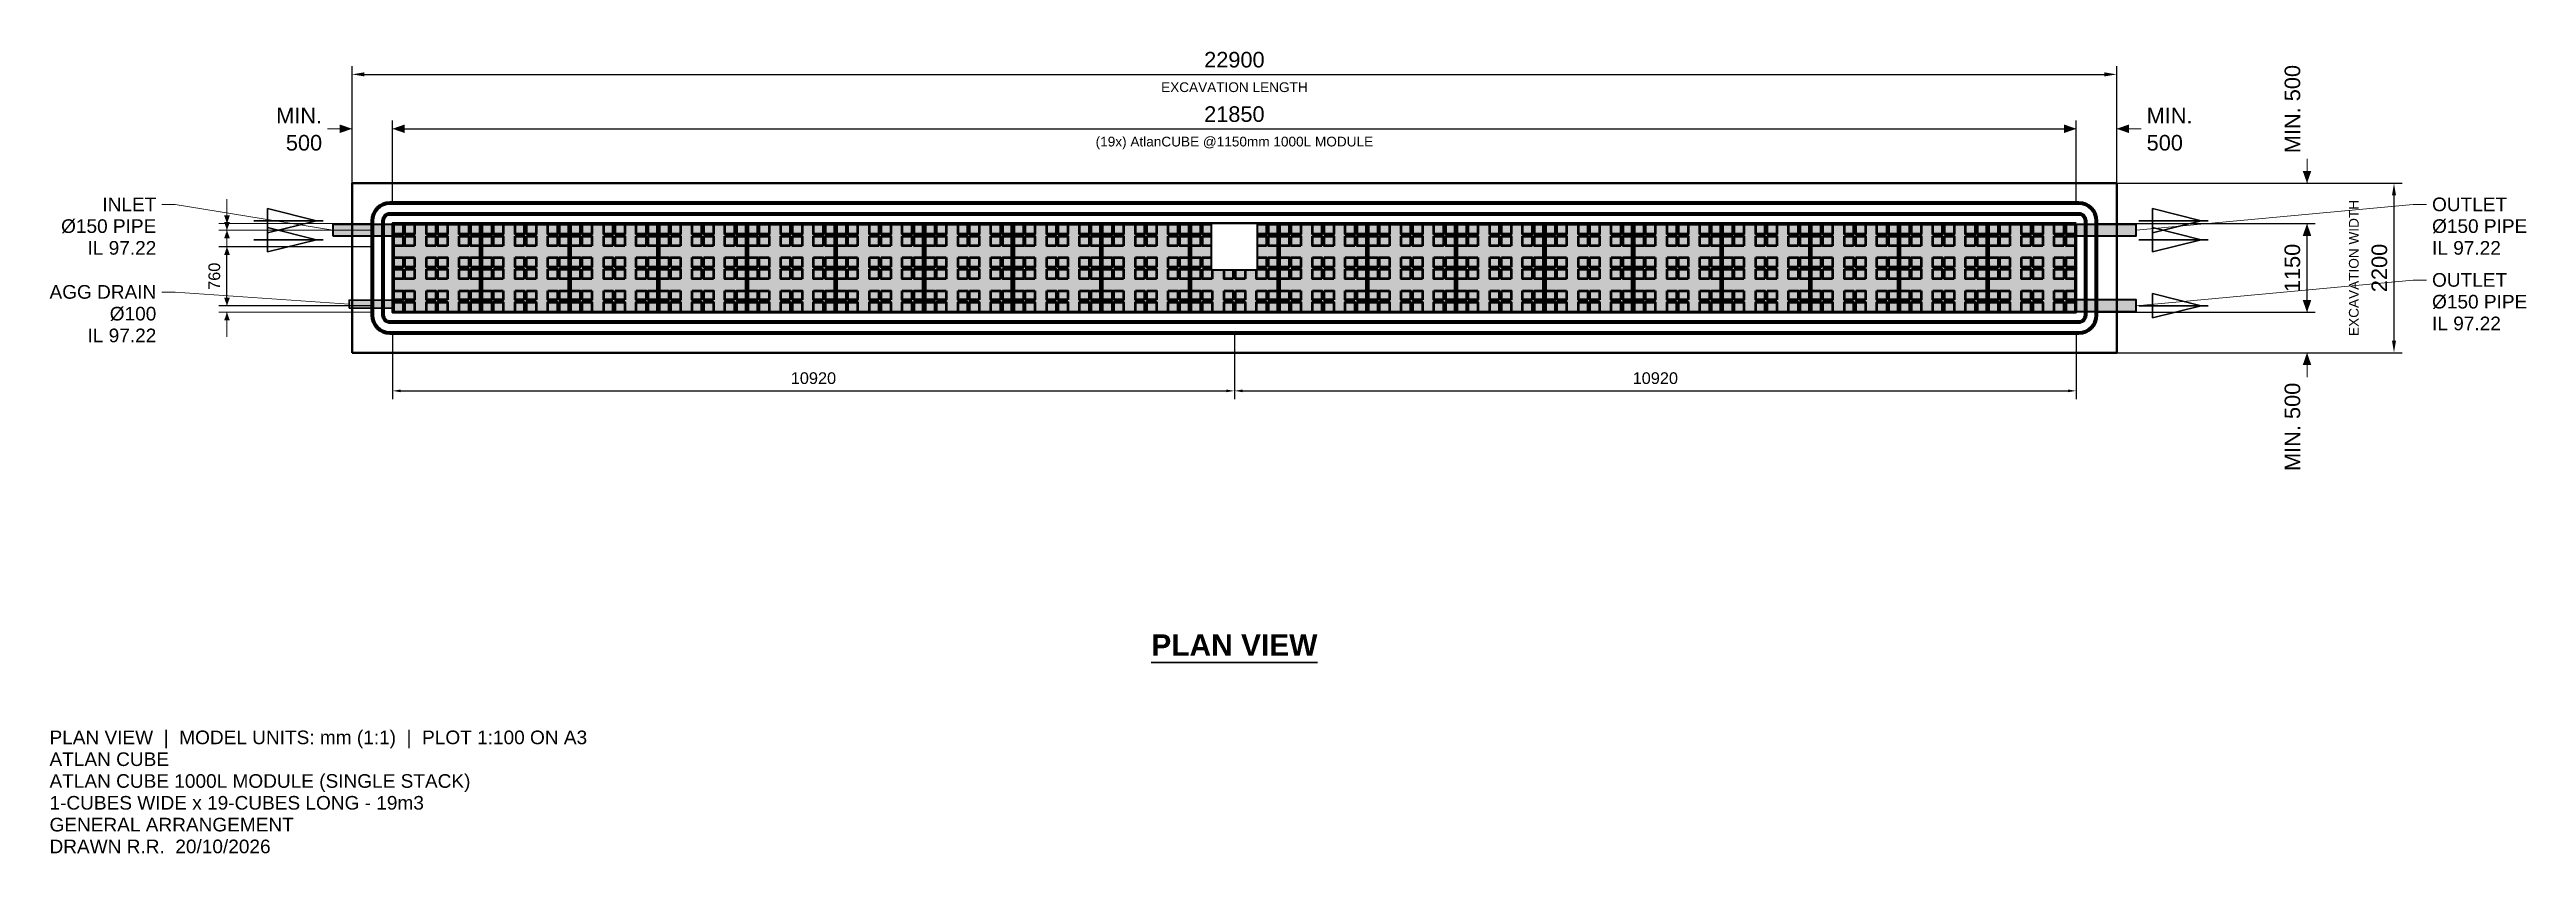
# Model space of a CAD drawing. Header units: millimetres. Extents: x -4451 to 27692, y -7018 to 3408.
import ezdxf
from ezdxf.enums import TextEntityAlignment as Align

# ---------------------------------------------------------------- set-up
doc = ezdxf.new("R2010")
doc.units = ezdxf.units.MM
for name, color, linetype in [('ANNOTATIONS', 7, 'Continuous'), ('DIMENSIONS', 7, 'Continuous'), ('EXCAVATION', 1, 'Continuous'), ('FLOW_INLET', 1, 'Continuous'), ('FLOW_OUTLET', 5, 'Continuous'), ('LEADERS', 7, 'Continuous'), ('MANHOLES', 7, 'Continuous'), ('MODULE_ART', 7, 'Continuous'), ('PIPES', 7, 'Continuous'), ('TANK', 7, 'Continuous'), ('TITLE', 7, 'Continuous')]:
    doc.layers.add(name, color=color, linetype=linetype)
doc.styles.add('ARIAL', font='arial.ttf')
doc.styles.add('ARIAL_BOLD', font='arialbd.ttf')
doc.dimstyles.get("Standard").update_dxf_attribs({"dimtxt": 2.5, "dimasz": 2.5, "dimexe": 1.25, "dimexo": 0.625, "dimtad": 1, "dimcen": 2.5, "dimazin": 3, "dimtfac": 1, "dimtmove": 0, "dimatfit": 3})

# ---------------------------------------------------------------- blocks, each defined once
blk = doc.blocks.new('atlancube_plan')
at = {"lineweight": -2}
for points in [[(1150, 1150), (0, 1150), (0, 0), (1150, 0)], [(11.4425, 5.727), (1138.5575, 5.727), (1138.5575, 1138.5575), (11.4425, 1138.5575)]]:
    blk.add_lwpolyline(points, close=True, dxfattribs=at)
for points in [[(1018.4055, 583.579), (1018.4055, 709.4465), (1138.5575, 709.4465), (1138.5575, 863.926), (1018.4055, 863.926), (1018.4055, 989.805), (1138.5575, 989.805), (1138.5575, 1012.69), (1018.4055, 1012.69), (1018.4055, 1138.5575), (989.805, 1138.5575), (989.805, 1012.69), (863.926, 1012.69), (863.926, 1138.5575), (715.1735, 1138.5575), (715.1735, 1012.69), (589.306, 1012.69), (589.306, 1138.5575), (560.694, 1138.5575), (560.694, 1012.69), (440.542, 1012.69), (440.542, 1138.5575), (286.074, 1138.5575), (286.074, 1012.69), (160.195, 1012.69), (160.195, 1138.5575), (137.31, 1138.5575), (137.31, 1012.69), (11.4425, 1012.69), (11.4425, 989.805), (137.31, 989.805), (137.31, 863.926), (11.4425, 863.926), (11.4425, 709.4465), (137.31, 709.4465), (137.31, 583.579), (11.4425, 583.579), (11.4425, 560.694), (137.31, 560.694)], [(286.074, 863.926), (160.195, 863.926), (160.195, 989.805)], [(160.195, 989.805), (286.074, 989.805), (286.074, 863.926)], [(440.542, 989.805), (560.694, 989.805), (560.694, 863.926)], [(560.694, 863.926), (440.542, 863.926), (440.542, 989.805)], [(589.306, 989.805), (715.1735, 989.805), (715.1735, 863.926)], [(715.1735, 863.926), (589.306, 863.926), (589.306, 989.805)], [(863.926, 989.805), (989.805, 989.805), (989.805, 863.926)], [(989.805, 863.926), (863.926, 863.926), (863.926, 989.805)], [(160.195, 583.579), (160.195, 709.4465), (286.074, 709.4465)], [(286.074, 709.4465), (286.074, 583.579), (160.195, 583.579)], [(560.694, 583.579), (440.542, 583.579), (440.542, 709.4465)], [(440.542, 709.4465), (560.694, 709.4465), (560.694, 583.579)], [(715.1735, 583.579), (589.306, 583.579), (589.306, 709.4465)], [(589.306, 709.4465), (715.1735, 709.4465), (715.1735, 583.579)], [(863.926, 709.4465), (989.805, 709.4465), (989.805, 583.579)], [(989.805, 583.579), (863.926, 583.579), (863.926, 709.4465)], [(137.31, 560.694), (137.31, 434.8265), (11.4425, 434.8265), (11.4425, 280.347), (137.31, 280.347), (137.31, 160.195), (11.4425, 160.195), (11.4425, 131.5945), (137.31, 131.5945), (137.31, 5.727), (160.195, 5.727), (160.195, 131.5945), (286.074, 131.5945), (286.074, 5.727), (440.542, 5.727), (440.542, 131.5945), (560.694, 131.5945), (560.694, 5.727), (589.306, 5.727), (589.306, 131.5945), (715.1735, 131.5945), (715.1735, 5.727), (863.926, 5.727), (863.926, 131.5945), (989.805, 131.5945), (989.805, 5.727), (1018.4055, 5.727), (1018.4055, 131.5945), (1138.5575, 131.5945), (1138.5575, 160.195), (1018.4055, 160.195), (1018.4055, 280.347), (1138.5575, 280.347), (1138.5575, 434.8265), (1018.4055, 434.8265), (1018.4055, 560.694), (1138.5575, 560.694), (1138.5575, 583.579), (1018.4055, 583.579)], [(160.195, 560.694), (286.074, 560.694), (286.074, 434.8265)], [(286.074, 434.8265), (160.195, 434.8265), (160.195, 560.694)], [(560.694, 434.8265), (440.542, 434.8265), (440.542, 560.694)], [(440.542, 560.694), (560.694, 560.694), (560.694, 434.8265)], [(589.306, 560.694), (715.1735, 560.694), (715.1735, 434.8265)], [(715.1735, 434.8265), (589.306, 434.8265), (589.306, 560.694)], [(863.926, 560.694), (989.805, 560.694), (989.805, 434.8265)], [(989.805, 434.8265), (863.926, 434.8265), (863.926, 560.694)], [(160.195, 160.195), (160.195, 280.347), (286.074, 280.347)], [(286.074, 280.347), (286.074, 160.195), (160.195, 160.195)], [(440.542, 280.347), (560.694, 280.347), (560.694, 160.195)], [(560.694, 160.195), (440.542, 160.195), (440.542, 280.347)], [(715.1735, 160.195), (589.306, 160.195), (589.306, 280.347)], [(589.306, 280.347), (715.1735, 280.347), (715.1735, 160.195)], [(863.926, 280.347), (989.805, 280.347), (989.805, 160.195)], [(989.805, 160.195), (863.926, 160.195), (863.926, 280.347)]]:
    blk.add_lwpolyline(points, dxfattribs=at)

msp = doc.modelspace()

# ---------------------------------------------------------------- linework, layer by layer
at = {"layer": 'ANNOTATIONS', "lineweight": 30}
msp.add_line((9847, -4543.1), (12003, -4543.1), dxfattribs=at)
at = {"layer": 'DIMENSIONS', "lineweight": 18}
for p, q in [((-842.5, 2380.6), (-525, 2380.6)), ((-525, 1675), (-525, 2486.4)), ((0, 1675), (0, 2486.4)), ((0, 2380.6), (317.5, 2380.6)), ((21532.5, 2380.6), (21850, 2380.6)), ((21850, 1675), (21850, 2486.4)), ((22375, 1675), (22375, 2486.4)), ((22375, 2380.6), (22692.5, 2380.6)), ((24844.4, 1675), (24844.4, 1992.5)), ((22375, 1675), (24950.3, 1675)), ((-2147.8, 1150), (-2147.8, 1467.5)), ((-2147.8, 1065), (-2147.8, 1382.5)), ((-264.6, 1150), (-2253.6, 1150)), ((-264.6, 1065), (-2253.6, 1065)), ((-264.6, 1065), (-2253.6, 1065)), ((-2147.8, 747.5), (-2147.8, 1065)), ((22375, 1150), (24950.3, 1150)), ((24844.4, 832.5), (24844.4, 1150)), ((-264.6, 850), (-2253.6, 850)), ((-2147.8, 532.5), (-2147.8, 850)), ((-2147.8, 85), (-2147.8, 402.5)), ((-264.6, 85), (-2253.6, 85)), ((-264.6, 0), (-2253.6, 0)), ((-2147.8, -317.5), (-2147.8, 0)), ((22375, 0), (24950.3, 0)), ((24844.4, 0), (24844.4, 317.5)), ((22375, -525), (24950.3, -525)), ((24844.4, -842.5), (24844.4, -525))]:
    msp.add_line(p, q, dxfattribs=at)
at = {"layer": 'DIMENSIONS'}
for points in [[(-525, 2380.6), (-683.8, 2436.1), (-683.8, 2325)], [(0, 2380.6), (158.7, 2325), (158.7, 2436.1)], [(21850, 2380.6), (21691.2, 2436.1), (21691.2, 2325)], [(22375, 2380.6), (22533.8, 2325), (22533.8, 2436.1)], [(24844.4, 1675), (24900, 1833.8), (24788.9, 1833.8)], [(-2147.8, 1150), (-2110.7, 1255.8), (-2184.8, 1255.8)], [(-2147.8, 1065), (-2110.7, 1170.8), (-2184.8, 1170.8)], [(-2147.8, 1065), (-2184.8, 959.2), (-2110.7, 959.2)], [(24844.4, 1150), (24788.9, 991.2), (24900, 991.2)], [(-2147.8, 850), (-2184.8, 744.2), (-2110.7, 744.2)], [(-2147.8, 85), (-2110.7, 190.8), (-2184.8, 190.8)], [(-2147.8, 0), (-2184.8, -105.8), (-2110.7, -105.8)], [(24844.4, 0), (24900, 158.7), (24788.9, 158.7)], [(24844.4, -525), (24788.9, -683.8), (24900, -683.8)]]:
    msp.add_solid(points, dxfattribs=at)
at = {"layer": 'EXCAVATION', "lineweight": 40, "true_color": 0x800000}
msp.add_lwpolyline([(-525, -525), (22375, -525), (22375, 1675), (-525, 1675)], close=True, dxfattribs=at)
at = {"layer": 'FLOW_INLET', "color": 1, "lineweight": 30}
for p, q in [((-1622.8, 1347.2), (-987.8, 1188.5)), ((-1622.8, 1029.7), (-1622.8, 1347.2)), ((-1799.2, 1188.5), (-899.6, 1188.5)), ((-1622.8, 1029.7), (-987.8, 1188.5)), ((-1622.8, 1100.3), (-987.8, 941.5)), ((-1622.8, 782.8), (-1622.8, 1100.3)), ((-1799.2, 941.5), (-899.6, 941.5)), ((-1622.8, 782.8), (-987.8, 941.5))]:
    msp.add_line(p, q, dxfattribs=at)
at = {"layer": 'FLOW_OUTLET', "color": 5, "lineweight": 30}
for p, q in [((22837.8, 1347.2), (23472.8, 1188.5)), ((22837.8, 1029.7), (22837.8, 1347.2)), ((22661.4, 1188.5), (23561, 1188.5)), ((22837.8, 1029.7), (23472.8, 1188.5)), ((22837.8, 1100.3), (23472.8, 941.5)), ((22837.8, 782.8), (22837.8, 1100.3)), ((22661.4, 941.5), (23561, 941.5)), ((22837.8, 782.8), (23472.8, 941.5)), ((22661.4, 85), (23561, 85)), ((22837.8, 243.8), (23472.8, 85)), ((22837.8, -73.7), (22837.8, 243.8)), ((22837.8, -73.7), (23472.8, 85))]:
    msp.add_line(p, q, dxfattribs=at)
at = {"layer": 'LEADERS', "lineweight": 18}
for p, q in [((-2994.4, 1396.6), (-2818.1, 1396.6)), ((-2818.1, 1396.6), (-776.1, 1065)), ((26220.3, 1396.6), (22626.1, 1065)), ((26396.7, 1396.6), (26220.3, 1396.6)), ((26220.3, 416.6), (22626.1, 85)), ((26396.7, 416.6), (26220.3, 416.6)), ((-2994.4, 261.1), (-2818.1, 261.1)), ((-2818.1, 261.1), (-564.4, 105.8))]:
    msp.add_line(p, q, dxfattribs=at)
at = {"layer": 'MODULE_ART', "true_color": 0x999999}
msp.add_solid([(0, 0), (21850, 0), (0, 1150), (21850, 1150)], dxfattribs=at)
at = {"layer": 'PIPES', "lineweight": 35}
for points in [[(-776.1, 990), (0, 990), (0, 1140), (-776.1, 1140)], [(21850, 990), (22626.1, 990), (22626.1, 1140), (21850, 1140)], [(21850, 10), (22626.1, 10), (22626.1, 160), (21850, 160)]]:
    msp.add_lwpolyline(points, close=True, dxfattribs=at)
at = {"layer": 'PIPES', "lineweight": 30}
msp.add_lwpolyline([(-564.4, 52.9), (0, 52.9), (0, 158.7), (-564.4, 158.7)], close=True, dxfattribs=at)
at = {"layer": 'PIPES', "true_color": 0xbfbfbf}
for points in [[(-776.1, 990), (0, 990), (-776.1, 1140), (0, 1140)], [(21850, 990), (22626.1, 990), (21850, 1140), (22626.1, 1140)], [(-564.4, 52.9), (0, 52.9), (-564.4, 158.7), (0, 158.7)], [(21850, 10), (22626.1, 10), (21850, 160), (22626.1, 160)]]:
    msp.add_solid(points, dxfattribs=at)
at = {"layer": 'TANK', "lineweight": 80}
for points in [[(21885.3, -264.6), (21930, -260.2), (21973, -247.1), (22012.7, -225.9), (22047.4, -197.4), (22075.9, -162.7), (22097.1, -123), (22110.2, -80), (22114.6, -35.3), (22114.6, 1185.3), (22110.2, 1230), (22097.1, 1273), (22075.9, 1312.7), (22047.4, 1347.4), (22012.7, 1375.9), (21973, 1397.1), (21930, 1410.2), (21885.3, 1414.6), (-35.3, 1414.6), (-80, 1410.2), (-123, 1397.1), (-162.7, 1375.9), (-197.4, 1347.4), (-225.9, 1312.7), (-247.1, 1273), (-260.2, 1230), (-264.6, 1185.3), (-264.6, -35.3), (-260.2, -80), (-247.1, -123), (-225.9, -162.7), (-197.4, -197.4), (-162.7, -225.9), (-123, -247.1), (-80, -260.2), (-35.3, -264.6)], [(21885.3, -123.5), (21902.5, -121.8), (21919, -116.8), (21934.3, -108.6), (21947.6, -97.6), (21958.6, -84.3), (21966.8, -69), (21971.8, -52.5), (21973.5, -35.3), (21973.5, 1185.3), (21971.8, 1202.5), (21966.8, 1219), (21958.6, 1234.3), (21947.6, 1247.6), (21934.3, 1258.6), (21919, 1266.8), (21902.5, 1271.8), (21885.3, 1273.5), (-35.3, 1273.5), (-52.5, 1271.8), (-69, 1266.8), (-84.3, 1258.6), (-97.6, 1247.6), (-108.6, 1234.3), (-116.8, 1219), (-121.8, 1202.5), (-123.5, 1185.3), (-123.5, -35.3), (-121.8, -52.5), (-116.8, -69), (-108.6, -84.3), (-97.6, -97.6), (-84.3, -108.6), (-69, -116.8), (-52.5, -121.8), (-35.3, -123.5)]]:
    msp.add_lwpolyline(points, close=True, dxfattribs=at)

# ---------------------------------------------------------------- block references
at = {"layer": 'MODULE_ART', "lineweight": 50}
for p in [(0, 0), (1150, 0), (2300, 0), (3450, 0), (4600, 0), (5750, 0), (6900, 0), (8050, 0), (9200, 0), (10350, 0), (11500, 0), (12650, 0), (13800, 0), (14950, 0), (16100, 0), (17250, 0), (18400, 0), (19550, 0), (20700, 0)]:
    msp.add_blockref('atlancube_plan', p, dxfattribs=at)

# ---------------------------------------------------------------- texts
at = {"layer": 'ANNOTATIONS', "style": 'ARIAL'}
for s, p in [('INLET', (-3065, 1311.9)), ('Ø150 PIPE', (-3065, 1029.7)), ('IL 97.22', (-3065, 747.5)), ('AGG DRAIN', (-3065, 176.4)), ('Ø100', (-3065, -105.8)), ('IL 97.22', (-3065, -388.1))]:
    msp.add_text(s, height=176.81, dxfattribs=at).set_placement(p, align=Align.RIGHT)
for s, p in [('OUTLET', (26467.2, 1311.9)), ('Ø150 PIPE', (26467.2, 1029.7)), ('IL 97.22', (26467.2, 747.5)), ('OUTLET', (26467.2, 331.9)), ('Ø150 PIPE', (26467.2, 49.7)), ('IL 97.22', (26467.2, -232.5))]:
    msp.add_text(s, height=176.81, dxfattribs=at).set_placement(p)
at = {"layer": 'ANNOTATIONS', "style": 'ARIAL_BOLD'}
msp.add_text('PLAN VIEW', height=277.85, dxfattribs=at).set_placement((10925, -4454.9), align=Align.CENTER)
at = {"layer": 'DIMENSIONS', "style": 'ARIAL'}
for s, p in [('EXCAVATION LENGTH', (10925, 2856.8)), ('(19x) AtlanCUBE @1150mm 1000L MODULE', (10925, 2151.2))]:
    msp.add_text(s, height=126.294, dxfattribs=at).set_placement(p, align=Align.CENTER)
msp.add_text('MIN. 500', height=202.07, rotation=90, dxfattribs=at).set_placement((24756.2, 2063.1))
for s, p in [('MIN.', (-913.1, 2451.1)), ('500', (-913.1, 2098.3))]:
    msp.add_text(s, height=202.07, dxfattribs=at).set_placement(p, align=Align.RIGHT)
for s, p in [('MIN.', (22763.1, 2451.1)), ('500', (22763.1, 2098.3))]:
    msp.add_text(s, height=202.07, dxfattribs=at).set_placement(p)
msp.add_text('EXCAVATION WIDTH', height=126.294, rotation=90, dxfattribs=at).set_placement((25514.7, 575), align=Align.CENTER)
msp.add_text('MIN. 500', height=202.07, rotation=90, dxfattribs=at).set_placement((24756.2, -913.1), align=Align.RIGHT)
at = {"layer": 'TITLE', "style": 'ARIAL'}
for s, height, p in [('PLAN VIEW  |  MODEL UNITS: mm (1:1)  |  PLOT 1:100 ON A3', 176.812, (-4450.9, -5601.5)), ('ATLAN CUBE', 176.81, (-4450.9, -5884.4)), ('ATLAN CUBE 1000L MODULE (SINGLE STACK)', 176.812, (-4450.9, -6167.3)), ('1-CUBES WIDE x 19-CUBES LONG - 19m3', 176.812, (-4450.9, -6450.2)), ('GENERAL ARRANGEMENT', 176.812, (-4450.9, -6733.1)), ('DRAWN R.R.  20/10/2026', 176.812, (-4450.9, -7016))]:
    msp.add_text(s, height=height, dxfattribs=at).set_placement(p)

# ---------------------------------------------------------------- dimensions: what is measured, and where the dimension line sits
at = {"layer": 'DIMENSIONS'}
for base, p1, p2 in [((-525, 3086.1), (-525, 1675), (22375, 1675)), ((0, 2380.6), (0, 1414.6), (21850, 1414.6))]:
    msp.add_linear_dim(base=base, p1=p1, p2=p2, dimstyle='Standard', override={"dimtxt": 202.071111, "dimasz": 158.75, "dimexe": 105.833333, "dimexo": 0, "dimgap": 88.194444, "dimtad": 1, "dimtih": 0, "dimtoh": 0, "dimdec": 0, "dimtxsty": 'ARIAL', "dimclrd": 7, "dimclre": 7, "dimclrt": 7}, dxfattribs=at).render()
for base, p1, p2 in [((25973.3, -525), (22375, -525), (22375, 1675)), ((24844.4, 0), (22114.6, 0), (22114.6, 1150))]:
    msp.add_linear_dim(base=base, p1=p1, p2=p2, angle=90, dimstyle='Standard', override={"dimtxt": 202.071111, "dimasz": 158.75, "dimexe": 105.833333, "dimexo": 0, "dimgap": 88.194444, "dimtad": 1, "dimtih": 0, "dimtoh": 0, "dimdec": 0, "dimtxsty": 'ARIAL', "dimclrd": 7, "dimclre": 7, "dimclrt": 7}, dxfattribs=at).render()
msp.add_linear_dim(base=(-2147.8, 85), p1=(-264.6, 85), p2=(-264.6, 850), angle=90, text='760', dimstyle='Standard', override={"dimtxt": 151.553333, "dimasz": 105.833333, "dimexe": 105.833333, "dimexo": 0, "dimgap": 88.194444, "dimtad": 1, "dimtih": 0, "dimtoh": 0, "dimdec": 0, "dimtxsty": 'ARIAL', "dimclrd": 7, "dimclre": 7, "dimclrt": 7}, dxfattribs=at).render()
for base, p1, p2 in [((0, -1018.9), (0, -264.6), (10925, -264.6)), ((10925, -1018.9), (10925, -264.6), (21850, -264.6))]:
    msp.add_linear_dim(base=base, p1=p1, p2=p2, text='10920', dimstyle='Standard', override={"dimtxt": 151.553333, "dimasz": 105.833333, "dimexe": 105.833333, "dimexo": 0, "dimgap": 88.194444, "dimtad": 1, "dimtih": 0, "dimtoh": 0, "dimdec": 0, "dimtxsty": 'ARIAL', "dimclrd": 7, "dimclre": 7, "dimclrt": 7}, dxfattribs=at).render()

# ---------------------------------------------------------------- next in the draw order: wipeouts: each hides what was drawn before it
msp.add_wipeout([(10625, 550), (11225, 550), (11225, 1150), (10625, 1150)])

# ---------------------------------------------------------------- next in the draw order: linework, layer by layer
at = {"layer": 'MANHOLES', "lineweight": 35, "true_color": 0xffffff}
msp.add_lwpolyline([(10625, 550), (11225, 550), (11225, 1150), (10625, 1150)], close=True, dxfattribs=at)

# ---------------------------------------------------------------- next in the draw order: wipeouts: each hides what was drawn before it
msp.add_wipeout([(10625, 550), (11225, 550), (11225, 1150), (10625, 1150)])

# ---------------------------------------------------------------- next in the draw order: linework, layer by layer
msp.add_lwpolyline([(10625, 550), (11225, 550), (11225, 1150), (10625, 1150)], close=True, dxfattribs=at)

doc.saveas('drawing.dxf')
